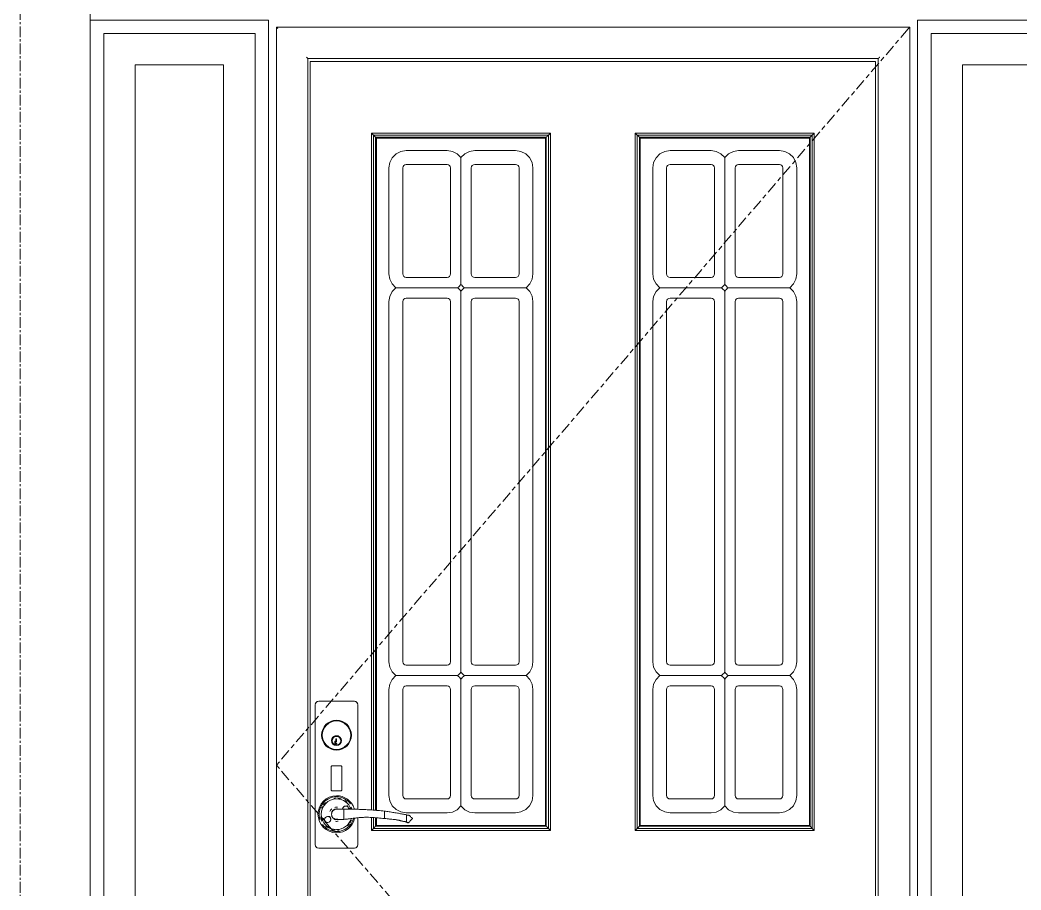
# Model space of a CAD drawing. Header units: millimetres. Extents: x -10099 to 7134, y -2994 to 10688.
# Drawn here: x -1066 to 337, y 950 to 2170 of the extents above; entities that cross this region are included whole.
import ezdxf

# ---------------------------------------------------------------- set-up
doc = ezdxf.new("R2010")
doc.units = ezdxf.units.MM
doc.linetypes.add('Centre', pattern=[31.75, 6.35, -4.7625, 15.875, -4.7625])
doc.linetypes.add('grid', pattern=[24, 15, -3, 3, -3])
for name, color, linetype, lineweight in [('A-DOOR', 31, 'Continuous', 9), ('A-GLAZ', 151, 'Continuous', 9), ('A-WALL', 113, 'Continuous', 9), ('S-GRID', 1, 'Continuous', 9)]:
    doc.layers.add(name, color=color, linetype=linetype, lineweight=lineweight)

# ---------------------------------------------------------------- blocks, each defined once
blk = doc.blocks.new('Doors_Door-sets_Swedoor_JELD-WEN_Exterior_Classic_Scott_Single_Outswing_2_0 - 888 x 2080 mm - M9 x M21-1435707-Zuidgevel')
at = {"layer": 'A-DOOR', "linetype": 'Centre'}
for q in [(181.2, 2160), (181.2, 95)]:
    blk.add_line((-706.8, 1125), q, dxfattribs=at)
at = {"layer": 'A-DOOR'}
for p, q in [((-706.8, 2160), (-706.8, 91)), ((181.2, 2160), (-706.8, 2160)), ((-706.8, 80), (-706.8, 2160)), ((-706.8, 2160), (181.2, 2160)), ((181.2, 91), (181.2, 2160)), ((181.2, 2160), (181.2, 80)), ((-662.8, 91), (-662.8, 2116)), ((-662.8, 2116), (137.2, 2116)), ((133.4, 2112), (-659.6, 2112)), ((-659.6, 2112), (-659.6, 111)), ((133.4, 111), (133.4, 2112)), ((137.2, 2116), (137.2, 91)), ((-570.8, 2008.7), (-573.6, 2011.5)), ((-573.6, 2011.5), (-573.6, 1062.1)), ((-573.6, 2011.5), (-322.6, 2011.5)), ((-570.8, 1061.9), (-570.8, 2008.7)), ((-570.8, 2008.7), (-325.4, 2008.7)), ((-322.6, 2011.5), (-325.4, 2008.7)), ((-325.4, 2008.7), (-325.4, 1036.3)), ((-322.6, 1033.5), (-322.6, 2011.5)), ((-200.8, 2008.7), (-203.6, 2011.5)), ((-203.6, 2011.5), (-203.6, 1033.5)), ((-203.6, 2011.5), (47.4, 2011.5)), ((-200.8, 1036.3), (-200.8, 2008.7)), ((-200.8, 2008.7), (44.6, 2008.7)), ((47.4, 2011.5), (44.6, 2008.7)), ((44.6, 2008.7), (44.6, 1036.3)), ((47.4, 1033.5), (47.4, 2011.5)), ((-567.7, 2005.6), (-567.7, 1061.7)), ((-328.4, 2005.6), (-567.7, 2005.6)), ((-329.5, 2004.5), (-566.6, 2004.5)), ((-566.6, 2004.5), (-566.6, 1061.6)), ((-329.5, 1040.5), (-329.5, 2004.5)), ((-328.4, 1039.4), (-328.4, 2005.6)), ((-197.7, 2005.6), (-197.7, 1039.4)), ((41.6, 2005.6), (-197.7, 2005.6)), ((40.5, 2004.5), (-196.6, 2004.5)), ((-196.6, 2004.5), (-196.6, 1040.5)), ((40.5, 1040.5), (40.5, 2004.5)), ((41.6, 1039.4), (41.6, 2005.6)), ((-524.8, 1986.9), (-467.4, 1986.9)), ((-428.7, 1986.9), (-371.4, 1986.9)), ((-154.8, 1986.9), (-97.4, 1986.9)), ((-58.7, 1986.9), (-1.4, 1986.9)), ((-467.4, 1967.5), (-524.8, 1967.5)), ((-371.4, 1967.5), (-428.7, 1967.5)), ((-97.4, 1967.5), (-154.8, 1967.5)), ((-1.4, 1967.5), (-58.7, 1967.5)), ((-549, 1813.8), (-549, 1962.7)), ((-529.6, 1962.7), (-529.6, 1813.8)), ((-462.6, 1813.8), (-462.6, 1962.7)), ((-448.1, 1813.8), (-448.1, 1962.7)), ((-433.5, 1962.7), (-433.5, 1813.8)), ((-366.6, 1813.8), (-366.6, 1962.7)), ((-347.1, 1962.7), (-347.1, 1813.8)), ((-179, 1813.8), (-179, 1962.7)), ((-159.6, 1962.7), (-159.6, 1813.8)), ((-92.6, 1813.8), (-92.6, 1962.7)), ((-78.1, 1813.8), (-78.1, 1962.7)), ((-63.5, 1962.7), (-63.5, 1813.8)), ((3.4, 1813.8), (3.4, 1962.7)), ((22.9, 1962.7), (22.9, 1813.8)), ((-524.8, 1809), (-467.4, 1809)), ((-428.7, 1809), (-371.4, 1809)), ((-154.8, 1809), (-97.4, 1809)), ((-58.7, 1809), (-1.4, 1809)), ((-524.8, 1794.4), (-467.4, 1794.4)), ((-371.4, 1794.4), (-428.7, 1794.4)), ((-154.8, 1794.4), (-97.4, 1794.4)), ((-1.4, 1794.4), (-58.7, 1794.4)), ((-549, 1269.9), (-549, 1775.1)), ((-529.6, 1775.1), (-529.6, 1269.9)), ((-467.4, 1779.9), (-524.8, 1779.9)), ((-462.6, 1269.9), (-462.6, 1775.1)), ((-448.1, 1775.1), (-448.1, 1269.9)), ((-433.5, 1775.1), (-433.5, 1269.9)), ((-371.4, 1779.9), (-428.7, 1779.9)), ((-366.6, 1269.9), (-366.6, 1775.1)), ((-347.1, 1775.1), (-347.1, 1269.9)), ((-179, 1269.9), (-179, 1775.1)), ((-159.6, 1775.1), (-159.6, 1269.9)), ((-97.4, 1779.9), (-154.8, 1779.9)), ((-92.6, 1269.9), (-92.6, 1775.1)), ((-78.1, 1775.1), (-78.1, 1269.9)), ((-63.5, 1775.1), (-63.5, 1269.9)), ((-1.4, 1779.9), (-58.7, 1779.9)), ((3.4, 1269.9), (3.4, 1775.1)), ((22.9, 1775.1), (22.9, 1269.9)), ((-524.8, 1265.1), (-467.4, 1265.1)), ((-428.7, 1265.1), (-371.4, 1265.1)), ((-154.8, 1265.1), (-97.4, 1265.1)), ((-58.7, 1265.1), (-1.4, 1265.1)), ((-467.4, 1250.5), (-524.8, 1250.5)), ((-428.7, 1250.5), (-371.4, 1250.5)), ((-97.4, 1250.5), (-154.8, 1250.5)), ((-58.7, 1250.5), (-1.4, 1250.5)), ((-467.4, 1236), (-524.8, 1236)), ((-371.4, 1236), (-428.7, 1236)), ((-97.4, 1236), (-154.8, 1236)), ((-1.4, 1236), (-58.7, 1236)), ((-549, 1082.3), (-549, 1231.2)), ((-529.6, 1231.2), (-529.6, 1082.3)), ((-462.6, 1082.3), (-462.6, 1231.2)), ((-448.1, 1082.3), (-448.1, 1231.2)), ((-433.5, 1231.2), (-433.5, 1082.3)), ((-366.6, 1082.3), (-366.6, 1231.2)), ((-347.1, 1231.2), (-347.1, 1082.3)), ((-179, 1082.3), (-179, 1231.2)), ((-159.6, 1231.2), (-159.6, 1082.3)), ((-92.6, 1082.3), (-92.6, 1231.2)), ((-78.1, 1082.3), (-78.1, 1231.2)), ((-63.5, 1231.2), (-63.5, 1082.3)), ((3.4, 1082.3), (3.4, 1231.2)), ((22.9, 1231.2), (22.9, 1082.3)), ((-652.5, 1209.5), (-652.5, 1013.5)), ((-597.5, 1214.5), (-647.5, 1214.5)), ((-592.5, 1063), (-592.5, 1209.5)), ((-624.9, 1154.8), (-624.9, 1157.6)), ((-624.2, 1154.5), (-624.9, 1154.8)), ((-624.9, 1154.8), (-624.2, 1154.5)), ((-624.9, 1154.8), (-624.2, 1154.5)), ((-624.9, 1154.8), (-624.2, 1154.5)), ((-623, 1157.6), (-623.9, 1157.6)), ((-623.9, 1157.6), (-623.4, 1156.8)), ((-623.4, 1156.8), (-623.9, 1157.6)), ((-623.9, 1157.6), (-623, 1157.6)), ((-623.4, 1156.8), (-623.9, 1157.6)), ((-623.9, 1157.6), (-623, 1157.6)), ((-623.9, 1157.6), (-623, 1157.6)), ((-623.4, 1156.8), (-623.9, 1157.6)), ((-623.4, 1156.8), (-623.9, 1156.2)), ((-623.9, 1156.2), (-623.4, 1156.8)), ((-623.9, 1156.2), (-623.4, 1156.8)), ((-623.9, 1156.2), (-623.4, 1156.8)), ((-623.7, 1155.4), (-622.3, 1155.4)), ((-622.3, 1155.4), (-623.7, 1155.4)), ((-622.3, 1155.4), (-623.7, 1155.4)), ((-622.3, 1155.4), (-623.7, 1155.4)), ((-623.5, 1159.2), (-623.5, 1161.7)), ((-623.5, 1161.7), (-622.6, 1161.7)), ((-623.5, 1158.6), (-623.5, 1159.2)), ((-623.5, 1159.2), (-623.5, 1158.6)), ((-622.6, 1161.7), (-622.6, 1159.2)), ((-622.6, 1159.2), (-622.6, 1161.7)), ((-622.6, 1158.3), (-622.6, 1161.7)), ((-622.6, 1159.2), (-622.6, 1158.3)), ((-622.6, 1158.3), (-622.6, 1159.2)), ((-622.3, 1155.4), (-622.2, 1153.6)), ((-622.2, 1153.6), (-622.3, 1155.4)), ((-622.2, 1153.6), (-622.3, 1155.4)), ((-630, 1123), (-630, 1090)), ((-616, 1124), (-629, 1124)), ((-615, 1090), (-615, 1123)), ((-629, 1089), (-616, 1089)), ((-524.8, 1077.5), (-467.4, 1077.5)), ((-428.7, 1077.5), (-371.4, 1077.5)), ((-154.8, 1077.5), (-97.4, 1077.5)), ((-58.7, 1077.5), (-1.4, 1077.5)), ((-612.3, 1063.1), (-612.3, 1048.9)), ((-612.3, 1048.9), (-612.3, 1063.1)), ((-555.4, 1050.1), (-555.4, 1060.4)), ((-467.4, 1058.1), (-524.8, 1058.1)), ((-524.3, 1045), (-524.3, 1055.2)), ((-371.4, 1058.1), (-428.7, 1058.1)), ((-97.4, 1058.1), (-154.8, 1058.1)), ((-1.4, 1058.1), (-58.7, 1058.1)), ((-620.6, 1049.1), (-622.5, 1048.9)), ((-592.5, 1013.5), (-592.5, 1051.2)), ((-573.6, 1051.6), (-573.6, 1033.5)), ((-570.8, 1036.3), (-570.8, 1051.4)), ((-567.7, 1051.2), (-567.7, 1039.4)), ((-567.7, 1039.4), (-328.4, 1039.4)), ((-566.6, 1051.1), (-566.6, 1040.5)), ((-566.6, 1040.5), (-329.5, 1040.5)), ((-516.2, 1050.5), (-516.2, 1049.6)), ((-516.2, 1049.6), (-516.2, 1050.5)), ((-197.7, 1039.4), (41.6, 1039.4)), ((-196.6, 1040.5), (40.5, 1040.5)), ((-570.8, 1036.3), (-573.6, 1033.5)), ((-573.6, 1033.5), (-322.6, 1033.5)), ((-325.4, 1036.3), (-570.8, 1036.3)), ((-325.4, 1036.3), (-322.6, 1033.5)), ((-200.8, 1036.3), (-203.6, 1033.5)), ((-203.6, 1033.5), (47.4, 1033.5)), ((44.6, 1036.3), (-200.8, 1036.3)), ((44.6, 1036.3), (47.4, 1033.5)), ((-647.5, 1008.5), (-597.5, 1008.5))]:
    blk.add_line(p, q, dxfattribs=at)
at = {"layer": 'A-DOOR', "flags": 128}
for points in [[(-549, 1962.7), (-547.8, 1970.2), (-544.4, 1976.9), (-539, 1982.3), (-532.3, 1985.7), (-524.8, 1986.9)], [(-467.4, 1986.9), (-460.1, 1985.8), (-453.4, 1982.5), (-448.1, 1977.3)], [(-448.1, 1977.3), (-442.7, 1982.5), (-436, 1985.8), (-428.7, 1986.9)], [(-371.4, 1986.9), (-363.9, 1985.7), (-357.1, 1982.3), (-351.8, 1977), (-348.3, 1970.2), (-347.1, 1962.7)], [(-179, 1962.7), (-177.8, 1970.2), (-174.4, 1976.9), (-169, 1982.3), (-162.3, 1985.7), (-154.8, 1986.9)], [(-97.4, 1986.9), (-90.1, 1985.8), (-83.4, 1982.5), (-78.1, 1977.3)], [(-78.1, 1977.3), (-72.7, 1982.5), (-66, 1985.8), (-58.7, 1986.9)], [(-1.4, 1986.9), (6.1, 1985.7), (12.9, 1982.3), (18.2, 1977), (21.7, 1970.2), (22.9, 1962.7)], [(-539.3, 1794.4), (-544.5, 1799.8), (-547.8, 1806.5), (-549, 1813.8)], [(-347.1, 1813.8), (-348.3, 1806.5), (-351.6, 1799.8), (-356.8, 1794.4)], [(-169.3, 1794.4), (-174.5, 1799.8), (-177.8, 1806.5), (-179, 1813.8)], [(22.9, 1813.8), (21.7, 1806.5), (18.4, 1799.8), (13.2, 1794.4)], [(-549, 1775.1), (-547.9, 1782.4), (-544.5, 1789.1), (-539.3, 1794.4)], [(-356.8, 1794.4), (-351.6, 1789.1), (-348.3, 1782.5), (-347.1, 1775.1)], [(-179, 1775.1), (-177.9, 1782.4), (-174.5, 1789.1), (-169.3, 1794.4)], [(13.2, 1794.4), (18.4, 1789.1), (21.7, 1782.5), (22.9, 1775.1)], [(-539.3, 1250.5), (-544.5, 1255.9), (-547.9, 1262.6), (-549, 1269.9)], [(-347.1, 1269.9), (-348.3, 1262.6), (-351.6, 1255.9), (-356.8, 1250.5)], [(-169.3, 1250.5), (-174.5, 1255.9), (-177.9, 1262.6), (-179, 1269.9)], [(22.9, 1269.9), (21.7, 1262.6), (18.4, 1255.9), (13.2, 1250.5)], [(-549, 1231.2), (-547.8, 1238.5), (-544.5, 1245.2), (-539.3, 1250.5)], [(-356.8, 1250.5), (-351.6, 1245.2), (-348.3, 1238.5), (-347.1, 1231.2)], [(-179, 1231.2), (-177.8, 1238.5), (-174.5, 1245.2), (-169.3, 1250.5)], [(13.2, 1250.5), (18.4, 1245.2), (21.7, 1238.5), (22.9, 1231.2)], [(-524.8, 1058.1), (-532.3, 1059.3), (-539, 1062.7), (-544.4, 1068.1), (-547.8, 1074.8), (-549, 1082.3)], [(-347.1, 1082.3), (-348.3, 1074.8), (-351.7, 1068.1), (-357.1, 1062.7), (-363.9, 1059.3), (-371.4, 1058.1)], [(-154.8, 1058.1), (-162.3, 1059.3), (-169, 1062.7), (-174.4, 1068.1), (-177.8, 1074.8), (-179, 1082.3)], [(22.9, 1082.3), (21.7, 1074.8), (18.3, 1068.1), (12.9, 1062.7), (6.1, 1059.3), (-1.4, 1058.1)], [(-448.1, 1067.7), (-453.4, 1062.5), (-460.1, 1059.2), (-467.4, 1058.1)], [(-428.7, 1058.1), (-436, 1059.2), (-442.7, 1062.5), (-448.1, 1067.7)], [(-78.1, 1067.7), (-83.4, 1062.5), (-90.1, 1059.2), (-97.4, 1058.1)], [(-58.7, 1058.1), (-66, 1059.2), (-72.7, 1062.5), (-78.1, 1067.7)], [(-622.5, 1048.9), (-624.3, 1049.1), (-626, 1049.8), (-627.5, 1051), (-628.6, 1052.4), (-629.3, 1054.2), (-629.6, 1056), (-629.3, 1057.8), (-628.6, 1059.6), (-627.5, 1061), (-626, 1062.2), (-624.3, 1062.9), (-622.5, 1063.1)]]:
    blk.add_lwpolyline(points, dxfattribs=at)
at = {"layer": 'A-DOOR'}
for centre, radius, start, end in [((-524.8, 1962.7), 4.8, 90, 180), ((-467.4, 1962.7), 4.8, 0, 90), ((-428.7, 1962.7), 4.8, 90, 180), ((-371.4, 1962.7), 4.8, 0, 90), ((-154.8, 1962.7), 4.8, 90, 180), ((-97.4, 1962.7), 4.8, 360, 90), ((-58.7, 1962.7), 4.8, 90, 180), ((-1.4, 1962.7), 4.8, 360, 90), ((-524.8, 1813.8), 4.8, 180, 270), ((-467.4, 1813.8), 4.8, 270, 360), ((-428.7, 1813.8), 4.8, 180, 270), ((-371.4, 1813.8), 4.8, 270, 0), ((-154.8, 1813.8), 4.8, 180, 270), ((-97.4, 1813.8), 4.8, 270, 360), ((-58.7, 1813.8), 4.8, 180, 270), ((-1.4, 1813.8), 4.8, 270, 360), ((-467.4, 1813.8), 24.2, 307.0044, 322.9956), ((-428.7, 1813.8), 24.2, 217.0044, 232.9956), ((-97.4, 1813.8), 24.2, 307.0044, 322.9956), ((-58.7, 1813.8), 24.2, 217.0044, 232.9956), ((-467.4, 1775.1), 24.2, 37.0044, 52.9956), ((-428.7, 1775.1), 24.2, 127.0044, 142.9956), ((-97.4, 1775.1), 24.2, 37.0044, 52.9956), ((-58.7, 1775.1), 24.2, 127.0044, 142.9956), ((-524.8, 1775.1), 4.8, 90, 180), ((-467.4, 1775.1), 4.8, 0, 90), ((-428.7, 1775.1), 4.8, 90, 180), ((-371.4, 1775.1), 4.8, 0, 90), ((-154.8, 1775.1), 4.8, 90, 180), ((-97.4, 1775.1), 4.8, 360, 90), ((-58.7, 1775.1), 4.8, 90, 180), ((-1.4, 1775.1), 4.8, 360, 90), ((-524.8, 1269.9), 4.8, 180, 270), ((-467.4, 1269.9), 4.8, 270, 0), ((-428.7, 1269.9), 4.8, 180, 270), ((-371.4, 1269.9), 4.8, 270, 360), ((-154.8, 1269.9), 4.8, 180, 270), ((-97.4, 1269.9), 4.8, 270, 360), ((-58.7, 1269.9), 4.8, 180, 270), ((-1.4, 1269.9), 4.8, 270, 360), ((-467.4, 1269.9), 24.2, 307.0044, 322.9956), ((-467.4, 1231.2), 24.2, 37.0044, 52.9956), ((-428.7, 1269.9), 24.2, 217.0044, 232.9956), ((-428.7, 1231.2), 24.2, 127.0044, 142.9956), ((-97.4, 1269.9), 24.2, 307.0044, 322.9956), ((-97.4, 1231.2), 24.2, 37.0044, 52.9956), ((-58.7, 1269.9), 24.2, 217.0044, 232.9956), ((-58.7, 1231.2), 24.2, 127.0044, 142.9956), ((-524.8, 1231.2), 4.8, 90, 180), ((-467.4, 1231.2), 4.8, 0, 90), ((-428.7, 1231.2), 4.8, 90, 180), ((-371.4, 1231.2), 4.8, 360, 90), ((-154.8, 1231.2), 4.8, 90, 180), ((-97.4, 1231.2), 4.8, 360, 90), ((-58.7, 1231.2), 4.8, 90, 180), ((-1.4, 1231.2), 4.8, 360, 90), ((-647.5, 1209.5), 5, 90, 180), ((-647.5, 1209.5), 5, 90, 165), ((-597.5, 1209.5), 5, 0, 90), ((-597.5, 1209.5), 5, 15, 90), ((-622.5, 1167), 21, 0, 180), ((-622.5, 1167), 20.5, 136.5118, 180), ((-622.5, 1167), 20, 0, 180), ((-622.5, 1167), 20, 124.9708, 140.1277), ((-622.5, 1167), 20.5, 101.25, 131.6162), ((-622.5, 1167), 20.5, 48.3838, 78.75), ((-622.5, 1167), 20, 39.8723, 55.0292), ((-622.5, 1167), 20.5, 0, 43.4882), ((-622.5, 1167), 21, 180, 0), ((-622.5, 1167), 20.5, 180, 223.4882), ((-622.5, 1167), 20, 165.0064, 180), ((-622.5, 1167), 20, 180, 0), ((-622.5, 1167), 20, 180, 194.9936), ((-622.6, 1159.3), 6.98, 0, 180), ((-622.5, 1159.2), 6.67, 0, 180), ((-622.5, 1159.2), 6.67, 0, 180), ((-622.5, 1159.2), 6.1, 0, 180), ((-622.6, 1159.3), 6.98, 60, 105), ((-622.5, 1167), 20.5, 316.5118, 0), ((-622.5, 1167), 20, 15.0148, 34.8017), ((-622.5, 1167), 20, 0, 14.9936), ((-622.5, 1167), 20, 345.0064, 0), ((-622.5, 1167), 20, 195.0148, 214.8017), ((-622.5, 1167), 20, 219.8723, 235.0292), ((-622.5, 1167), 20.5, 228.3838, 258.9863), ((-622.6, 1159.3), 6.98, 180, 0), ((-622.5, 1159.2), 6.67, 180, 0), ((-622.5, 1159.2), 6.67, 180, 0), ((-622.5, 1159.2), 6.1, 180, 0), ((-623.9, 1157.6), 1.03, 69.5261, 180), ((-623.9, 1157.6), 1.03, 69.5261, 166.1908), ((-623.9, 1157.6), 1.03, 69.5261, 166.1908), ((-623.9, 1157.6), 1.03, 124.7631, 152.3815), ((-622, 1155.2), 2.24, 198.4242, 219.5758), ((-622, 1155.2), 2.24, 198.4242, 219.5758), ((-622, 1155.2), 2.24, 198.4242, 219.5758), ((-622, 1155.2), 2.24, 198.4242, 219.5758), ((-623.9, 1157.6), 1.03, 69.5261, 97.1446), ((-622.2, 1156.3), 1.7, 185.3579, 212.6421), ((-622.2, 1156.3), 1.7, 185.3579, 212.6421), ((-622.2, 1156.3), 1.7, 185.3579, 212.6421), ((-622.2, 1156.3), 1.7, 185.3579, 212.6421), ((-622.3, 1159.4), 5.81, 255.3079, 270.6921), ((-622.3, 1159.4), 5.81, 255.3079, 270.6921), ((-622.3, 1159.4), 5.81, 255.3079, 270.6921), ((-622.3, 1159.4), 5.81, 255.3079, 270.6921), ((-623.2, 1158.3), 0.652, 288.4252, 5.5748), ((-623.2, 1158.3), 0.652, 288.4252, 327), ((-623.2, 1158.3), 0.652, 288.4252, 327), ((-623.2, 1158.3), 0.652, 288.4252, 327), ((-622.5, 1167), 20.5, 281.0137, 311.6162), ((-622.5, 1167), 20, 304.9708, 320.1277), ((-629, 1123), 1, 90, 180), ((-616, 1123), 1, 0, 90), ((-622.5, 1056.1), 26, 90, 270), ((-629, 1090), 1, 180, 270), ((-622.5, 1056.1), 26, 18, 90), ((-616, 1090), 1, 270, 0), ((-524.8, 1082.3), 4.8, 180, 270), ((-467.4, 1082.3), 4.8, 270, 360), ((-428.7, 1082.3), 4.8, 180, 270), ((-371.4, 1082.3), 4.8, 270, 360), ((-154.8, 1082.3), 4.8, 180, 270), ((-97.4, 1082.3), 4.8, 270, 360), ((-58.7, 1082.3), 4.8, 180, 270), ((-1.4, 1082.3), 4.8, 270, 360), ((-622.5, 1056.1), 24.4, 90, 198), ((-622.5, 1056.1), 21.5, 90, 270), ((-622.5, 1056.1), 22.5, 151.0061, 157.928), ((-622.5, 1056.1), 22.5, 133.0556, 143.6059), ((-622.5, 1056.1), 22.5, 93.5464, 99.5417), ((-622.5, 1056.1), 24.4, 36.5631, 90), ((-622.5, 1056.1), 21.5, 19.5437, 90), ((-622.5, 1056.1), 22.5, 73.2507, 85.4557), ((-609.7, 1063.3), 4.23, 0, 150.329), ((-609.7, 1063.3), 4.23, 105, 120), ((-622.5, 1056.1), 22.5, 48.8536, 59.1376), ((-609.7, 1063.3), 4.23, 45, 75), ((-622.5, 1056.1), 19.1, 23.714, 40.1472), ((-634.9, 1048.8), 4.29, 93.2356, 180), ((-622.5, 1056.1), 10, 196.1712, 210), ((-622.5, 1056.1), 10, 132.3209, 158.3866), ((-622.5, 1056.1), 7.13, 120.6666, 175.8507), ((-622.3, 1056.1), 7.53, 150.4581, 165.229), ((-622.3, 1056.1), 7.53, 150, 165), ((-622.3, 1056.1), 7.53, 194.771, 209.5419), ((-622.3, 1056.1), 7.53, 195, 210), ((-622.5, 1056.1), 7.13, 192.8475, 210), ((-622.3, 1056.1), 7.53, 106.1452, 119.9582), ((-622.3, 1056.1), 7.53, 105, 120), ((-622.5, 1056.1), 7.13, 90, 112.6784), ((-622.5, 1056.1), 10, 90, 104.503), ((-622.5, 1056.1), 10, 81.5719, 90), ((-622.3, 1056.1), 7.53, 68.7208, 91.3742), ((-622.3, 1056.1), 7.53, 75, 90), ((-609.7, 1063.3), 4.23, 126.8696, 165), ((-609.7, 1063.3), 4.23, 0, 30), ((-622.5, 1056), 20, 21.2706, 25.749), ((-622.5, 1056.1), 22.5, 18.4303, 25.5645), ((-622.5, 1056.1), 22.5, 190.3846, 198), ((-622.5, 1056.1), 22.5, 198.1, 205.5645), ((-622.5, 1056.1), 24.4, 216.5631, 270), ((-622.5, 1056), 20, 198.1197, 204.8388), ((-622.5, 1056.1), 19.1, 196.6316, 216.6614), ((-634.9, 1048.8), 4.29, 150, 180), ((-634.9, 1048.8), 4.29, 180, 327.1721), ((-634.9, 1048.8), 4.29, 180, 210), ((-634.9, 1048.8), 4.29, 225, 240), ((-622.5, 1056.1), 22.5, 228.8536, 239.1376), ((-634.9, 1048.8), 4.29, 300, 330), ((-634.9, 1048.8), 4.29, 15, 45), ((-634.9, 1048.8), 4.29, 345, 0), ((-622.5, 1056.1), 7.13, 230.3555, 270), ((-622.3, 1056.1), 7.53, 239.0839, 264.3859), ((-622.3, 1056.1), 7.53, 240, 264.1061), ((-622.5, 1056.1), 10, 261.5719, 270), ((-622.5, 1056.1), 26, 270, 347.6524), ((-622.5, 1056.1), 24.4, 270, 346.3657), ((-622.5, 1056.1), 21.5, 270, 342), ((-622.5, 1056.1), 7.13, 270, 282.0878), ((-622.3, 1056.1), 7.53, 268.6258, 281.6793), ((-622.5, 1056.1), 10, 270, 284.503), ((-622.3, 1056.1), 7.53, 270, 285), ((-622.5, 1056.1), 22.5, 313.0556, 323.6059), ((-622.5, 1056.1), 22.5, 328.1607, 337.928), ((-622.5, 1056.1), 22.5, 253.2507, 265.4557), ((-622.5, 1056.1), 22.5, 273.5464, 279.5417), ((-647.5, 1013.5), 5, 180, 270), ((-647.5, 1013.5), 5, 195, 270), ((-597.5, 1013.5), 5, 270, 0), ((-597.5, 1013.5), 5, 270, 345)]:
    blk.add_arc(centre, radius, start, end, dxfattribs=at)
for points, knots in [([(-704.8, 2158), (-704.9, 2158.2), (-705.2, 2158.4), (-705.5, 2158.8), (-705.7, 2159), (-705.9, 2159.1), (-706, 2159.3), (-706.2, 2159.4), (-706.3, 2159.6), (-706.5, 2159.7), (-706.6, 2159.9), (-706.7, 2160), (-706.8, 2160), (-706.8, 2160)], [0, 0, 0, 0, 0.166667, 0.25, 0.333333, 0.375, 0.416667, 0.5, 0.583333, 0.666667, 0.75, 0.833333, 1, 1, 1, 1]), ([(181.2, 2160), (181.2, 2160), (181.2, 2160), (181.1, 2159.9), (181, 2159.7), (180.8, 2159.6), (180.7, 2159.4), (180.5, 2159.3), (180.4, 2159.1), (180.2, 2159), (180, 2158.8), (179.7, 2158.4), (179.4, 2158.2), (179.2, 2158)], [-1, -1, -1, -1, -0.833333, -0.75, -0.666667, -0.583333, -0.5, -0.416667, -0.375, -0.333333, -0.25, -0.166667, 0, 0, 0, 0]), ([(-662.8, 2116), (-662.8, 2116), (-662.8, 2116), (-662.9, 2116.1), (-663, 2116.3), (-663.2, 2116.4), (-663.3, 2116.6), (-663.5, 2116.8), (-663.7, 2117), (-663.9, 2117.1), (-664, 2117.3), (-664.3, 2117.6), (-664.6, 2117.8), (-664.8, 2118)], [0, 0, 0, 0, 0.166667, 0.25, 0.333333, 0.416667, 0.5, 0.583333, 0.666667, 0.708333, 0.75, 0.833333, 1, 1, 1, 1]), ([(139.2, 2118), (139.1, 2117.8), (138.8, 2117.6), (138.5, 2117.2), (138.3, 2117), (138.1, 2116.9), (138, 2116.7), (137.8, 2116.6), (137.7, 2116.4), (137.5, 2116.3), (137.4, 2116.1), (137.3, 2116), (137.2, 2116), (137.2, 2116)], [-1, -1, -1, -1, -0.833333, -0.75, -0.666667, -0.625, -0.583333, -0.5, -0.416667, -0.333333, -0.25, -0.166667, 0, 0, 0, 0]), ([(-569.9, 2007.8), (-570, 2007.9), (-570.1, 2008), (-570.3, 2008.2), (-570.4, 2008.3), (-570.5, 2008.4), (-570.6, 2008.6), (-570.7, 2008.7), (-570.8, 2008.7)], [0, 0, 0, 0, 0.25, 0.375, 0.5, 0.625, 0.75, 1, 1, 1, 1]), ([(-567.7, 2005.6), (-567.8, 2005.7), (-567.9, 2005.9), (-568.2, 2006.1), (-568.4, 2006.4), (-568.7, 2006.6), (-568.9, 2006.8), (-569.3, 2007.2), (-569.6, 2007.5), (-569.9, 2007.8)], [0, 0, 0, 0, 0.2, 0.3, 0.4, 0.55, 0.625, 0.7, 1, 1, 1, 1]), ([(-326.3, 2007.8), (-326.4, 2007.6), (-326.8, 2007.3), (-327.2, 2006.9), (-327.5, 2006.6), (-327.8, 2006.3), (-328.1, 2005.9), (-328.3, 2005.7), (-328.4, 2005.6)], [-1, -1, -1, -1, -0.8, -0.6, -0.5, -0.4, -0.2, 0, 0, 0, 0]), ([(-325.4, 2008.7), (-325.4, 2008.7), (-325.5, 2008.6), (-325.6, 2008.4), (-325.7, 2008.3), (-325.9, 2008.2), (-326, 2008), (-326.2, 2007.9), (-326.3, 2007.8)], [-1, -1, -1, -1, -0.75, -0.625, -0.5, -0.375, -0.25, 0, 0, 0, 0]), ([(-199.9, 2007.8), (-200, 2007.9), (-200.1, 2008), (-200.3, 2008.2), (-200.4, 2008.3), (-200.5, 2008.4), (-200.6, 2008.6), (-200.7, 2008.7), (-200.8, 2008.7)], [0, 0, 0, 0, 0.25, 0.375, 0.5, 0.625, 0.75, 1, 1, 1, 1]), ([(-197.7, 2005.6), (-197.8, 2005.7), (-197.9, 2005.9), (-198.2, 2006.1), (-198.4, 2006.4), (-198.7, 2006.6), (-198.9, 2006.8), (-199.3, 2007.2), (-199.6, 2007.5), (-199.9, 2007.8)], [0, 0, 0, 0, 0.2, 0.3, 0.4, 0.55, 0.625, 0.7, 1, 1, 1, 1]), ([(43.7, 2007.8), (43.6, 2007.6), (43.2, 2007.3), (42.8, 2006.9), (42.5, 2006.6), (42.2, 2006.3), (41.9, 2005.9), (41.7, 2005.7), (41.6, 2005.6)], [-1, -1, -1, -1, -0.8, -0.6, -0.5, -0.4, -0.2, 0, 0, 0, 0]), ([(44.6, 2008.7), (44.6, 2008.7), (44.5, 2008.6), (44.4, 2008.4), (44.3, 2008.3), (44.1, 2008.2), (44, 2008), (43.8, 2007.9), (43.7, 2007.8)], [-1, -1, -1, -1, -0.75, -0.625, -0.5, -0.375, -0.25, 0, 0, 0, 0]), ([(-635.1, 1053.1), (-635, 1053.1), (-634.8, 1053.1), (-634.5, 1053.1), (-634.2, 1053.1), (-634, 1053), (-633.8, 1053), (-633.6, 1052.9), (-633.4, 1052.9), (-633.3, 1052.8), (-633.1, 1052.7), (-632.9, 1052.6), (-632.7, 1052.6), (-632.6, 1052.5), (-632.4, 1052.3), (-632.3, 1052.2), (-632.1, 1052.1), (-632, 1052), (-631.9, 1051.9), (-631.7, 1051.7), (-631.6, 1051.6), (-631.5, 1051.5), (-631.4, 1051.3), (-631.3, 1051.2), (-631.2, 1051), (-631.1, 1050.8), (-630.9, 1050.6), (-630.9, 1050.4), (-630.8, 1050.2), (-630.8, 1050.1), (-630.7, 1049.9), (-630.7, 1049.7), (-630.7, 1049.6), (-630.6, 1049.4), (-630.6, 1049.2), (-630.6, 1049), (-630.6, 1048.9), (-630.6, 1048.8)], [-1, -1, -1, -1, -0.944444, -0.916667, -0.888889, -0.861111, -0.833333, -0.805556, -0.777778, -0.75, -0.722222, -0.694444, -0.666667, -0.638889, -0.611111, -0.569444, -0.548611, -0.527778, -0.486111, -0.458333, -0.4375, -0.416667, -0.388889, -0.361111, -0.333333, -0.305556, -0.263889, -0.236111, -0.215278, -0.194444, -0.166667, -0.138889, -0.111111, -0.083333, -0.055556, -0.027778, 0, 0, 0, 0]), ([(-612.3, 1063.1), (-615.5, 1063.1), (-619.5, 1063.1), (-622.5, 1063.1), (-623.6, 1063.1), (-623.6, 1063.1), (-622.9, 1063.1), (-622.5, 1063.1)], [0, 0, 0, 0, 0.333333, 0.5, 0.666667, 0.833333, 1, 1, 1, 1]), ([(-519.6, 1053.9), (-519.6, 1054), (-519.8, 1054.1), (-520.1, 1054.3), (-520.4, 1054.4), (-520.6, 1054.4)], [0, 0, 0, 0, 0.25, 0.5, 1, 1, 1, 1]), ([(-630.6, 1048.8), (-630.6, 1048.7), (-630.6, 1048.4), (-630.7, 1048), (-630.7, 1047.8), (-630.8, 1047.7), (-630.8, 1047.5), (-630.9, 1047.3), (-631, 1047), (-631.2, 1046.7), (-631.3, 1046.5)], [-1, -1, -1, -1, -0.75, -0.625, -0.5625, -0.5, -0.4375, -0.375, -0.25, 0, 0, 0, 0]), ([(-567.7, 1039.4), (-567.8, 1039.3), (-567.9, 1039.1), (-568.2, 1038.9), (-568.4, 1038.6), (-568.7, 1038.4), (-568.9, 1038.2), (-569.3, 1037.8), (-569.6, 1037.5), (-569.9, 1037.2)], [0, 0, 0, 0, 0.2, 0.3, 0.4, 0.55, 0.625, 0.7, 1, 1, 1, 1]), ([(-328.4, 1039.4), (-328.3, 1039.3), (-328.2, 1039.1), (-327.9, 1038.9), (-327.7, 1038.6), (-327.5, 1038.4), (-327.2, 1038.2), (-326.8, 1037.8), (-326.5, 1037.5), (-326.3, 1037.2)], [0, 0, 0, 0, 0.2, 0.3, 0.4, 0.55, 0.625, 0.7, 1, 1, 1, 1]), ([(-197.7, 1039.4), (-197.8, 1039.3), (-197.9, 1039.1), (-198.2, 1038.9), (-198.4, 1038.6), (-198.7, 1038.4), (-198.9, 1038.2), (-199.3, 1037.8), (-199.6, 1037.5), (-199.9, 1037.2)], [0, 0, 0, 0, 0.2, 0.3, 0.4, 0.55, 0.625, 0.7, 1, 1, 1, 1]), ([(41.6, 1039.4), (41.7, 1039.3), (41.8, 1039.1), (42.1, 1038.9), (42.3, 1038.6), (42.5, 1038.4), (42.8, 1038.2), (43.2, 1037.8), (43.5, 1037.5), (43.7, 1037.2)], [0, 0, 0, 0, 0.2, 0.3, 0.4, 0.55, 0.625, 0.7, 1, 1, 1, 1]), ([(-569.9, 1037.2), (-570, 1037.1), (-570.1, 1037), (-570.3, 1036.8), (-570.4, 1036.7), (-570.5, 1036.6), (-570.6, 1036.4), (-570.7, 1036.3), (-570.8, 1036.3)], [0, 0, 0, 0, 0.25, 0.375, 0.5, 0.625, 0.75, 1, 1, 1, 1]), ([(-326.3, 1037.2), (-326.2, 1037.1), (-326, 1037), (-325.9, 1036.8), (-325.7, 1036.7), (-325.6, 1036.6), (-325.5, 1036.4), (-325.4, 1036.3), (-325.4, 1036.3)], [0, 0, 0, 0, 0.25, 0.375, 0.5, 0.625, 0.75, 1, 1, 1, 1]), ([(-199.9, 1037.2), (-200, 1037.1), (-200.1, 1037), (-200.3, 1036.8), (-200.4, 1036.7), (-200.5, 1036.6), (-200.6, 1036.4), (-200.7, 1036.3), (-200.8, 1036.3)], [0, 0, 0, 0, 0.25, 0.375, 0.5, 0.625, 0.75, 1, 1, 1, 1]), ([(43.7, 1037.2), (43.8, 1037.1), (44, 1037), (44.1, 1036.8), (44.3, 1036.7), (44.4, 1036.6), (44.5, 1036.4), (44.6, 1036.3), (44.6, 1036.3)], [0, 0, 0, 0, 0.25, 0.375, 0.5, 0.625, 0.75, 1, 1, 1, 1])]:
    blk.add_open_spline(points, degree=3, knots=knots, dxfattribs=at)
for points in [[(-566.6, 2004.5), (-566.7, 2004.7), (-567, 2005), (-567.4, 2005.4), (-567.6, 2005.6), (-567.7, 2005.6)], [(-328.4, 2005.6), (-328.5, 2005.6), (-328.7, 2005.4), (-329.1, 2005), (-329.4, 2004.7), (-329.5, 2004.5)], [(-196.6, 2004.5), (-196.7, 2004.7), (-197, 2005), (-197.4, 2005.4), (-197.6, 2005.6), (-197.7, 2005.6)], [(41.6, 2005.6), (41.5, 2005.6), (41.3, 2005.4), (40.9, 2005), (40.6, 2004.7), (40.5, 2004.5)], [(-448.1, 1969.1), (-448, 1970.5), (-448.1, 1973.3), (-448.1, 1976), (-448.1, 1977.3)], [(-448.1, 1962.7), (-448.1, 1963.8), (-448.1, 1965.9), (-448, 1968), (-448.1, 1969.1)], [(-78.1, 1969.1), (-78, 1970.5), (-78.1, 1973.3), (-78.1, 1976), (-78.1, 1977.3)], [(-78.1, 1962.7), (-78.1, 1963.8), (-78.1, 1965.9), (-78, 1968), (-78.1, 1969.1)], [(-448.1, 1807.4), (-448, 1808.5), (-448.1, 1810.6), (-448.1, 1812.7), (-448.1, 1813.8)], [(-78.1, 1807.4), (-78, 1808.5), (-78.1, 1810.6), (-78.1, 1812.7), (-78.1, 1813.8)], [(-448.1, 1799.2), (-448.1, 1800.5), (-448.1, 1803.2), (-448, 1806), (-448.1, 1807.4)], [(-78.1, 1799.2), (-78.1, 1800.5), (-78.1, 1803.2), (-78, 1806), (-78.1, 1807.4)], [(-539.3, 1794.4), (-538, 1794.5), (-535.3, 1794.4), (-532.6, 1794.4), (-531.1, 1794.4)], [(-531.1, 1794.4), (-530.1, 1794.4), (-528, 1794.5), (-525.8, 1794.5), (-524.8, 1794.4)], [(-467.4, 1794.4), (-466.3, 1794.5), (-464.2, 1794.5), (-462.1, 1794.4), (-461, 1794.4)], [(-461, 1794.4), (-459.6, 1794.4), (-456.8, 1794.4), (-454.1, 1794.5), (-452.8, 1794.4)], [(-448.1, 1789.7), (-448, 1788.4), (-448.1, 1785.7), (-448.1, 1782.9), (-448.1, 1781.5)], [(-435.1, 1794.4), (-436.5, 1794.5), (-439.3, 1794.4), (-442, 1794.4), (-443.3, 1794.4)], [(-428.7, 1794.4), (-429.8, 1794.4), (-431.9, 1794.4), (-434, 1794.5), (-435.1, 1794.4)], [(-365, 1794.4), (-366, 1794.5), (-368.1, 1794.4), (-370.3, 1794.4), (-371.4, 1794.4)], [(-356.8, 1794.4), (-358.1, 1794.4), (-360.8, 1794.4), (-363.5, 1794.5), (-365, 1794.4)], [(-169.3, 1794.4), (-168, 1794.5), (-165.3, 1794.4), (-162.6, 1794.4), (-161.1, 1794.4)], [(-161.1, 1794.4), (-160.1, 1794.4), (-158, 1794.5), (-155.8, 1794.5), (-154.8, 1794.4)], [(-97.4, 1794.4), (-96.3, 1794.5), (-94.2, 1794.5), (-92.1, 1794.4), (-91, 1794.4)], [(-91, 1794.4), (-89.6, 1794.4), (-86.8, 1794.4), (-84.1, 1794.5), (-82.8, 1794.4)], [(-78.1, 1789.7), (-78, 1788.4), (-78.1, 1785.7), (-78.1, 1782.9), (-78.1, 1781.5)], [(-65.1, 1794.4), (-66.5, 1794.5), (-69.3, 1794.4), (-72, 1794.4), (-73.3, 1794.4)], [(-58.7, 1794.4), (-59.8, 1794.4), (-61.9, 1794.4), (-64, 1794.5), (-65.1, 1794.4)], [(5, 1794.4), (4, 1794.5), (1.9, 1794.4), (-0.3, 1794.4), (-1.4, 1794.4)], [(13.2, 1794.4), (11.9, 1794.4), (9.2, 1794.4), (6.5, 1794.5), (5, 1794.4)], [(-448.1, 1781.5), (-448.1, 1780.4), (-448.1, 1778.3), (-448.1, 1776.2), (-448.1, 1775.1)], [(-78.1, 1781.5), (-78.1, 1780.4), (-78.1, 1778.3), (-78.1, 1776.2), (-78.1, 1775.1)], [(-448.1, 1269.9), (-448.1, 1268.8), (-448.1, 1266.7), (-448.1, 1264.6), (-448.1, 1263.5)], [(-448.1, 1263.5), (-448.1, 1262.1), (-448.1, 1259.3), (-448, 1256.6), (-448.1, 1255.3)], [(-78.1, 1269.9), (-78.1, 1268.8), (-78.1, 1266.7), (-78.1, 1264.6), (-78.1, 1263.5)], [(-78.1, 1263.5), (-78.1, 1262.1), (-78.1, 1259.3), (-78, 1256.6), (-78.1, 1255.3)], [(-531.1, 1250.5), (-532.6, 1250.6), (-535.3, 1250.5), (-538, 1250.5), (-539.3, 1250.5)], [(-524.8, 1250.5), (-525.8, 1250.5), (-528, 1250.5), (-530.1, 1250.6), (-531.1, 1250.5)], [(-461, 1250.5), (-462.1, 1250.6), (-464.2, 1250.5), (-466.3, 1250.5), (-467.4, 1250.5)], [(-452.8, 1250.5), (-454.1, 1250.5), (-456.8, 1250.5), (-459.6, 1250.6), (-461, 1250.5)], [(-443.3, 1250.5), (-442, 1250.6), (-439.3, 1250.5), (-436.5, 1250.5), (-435.1, 1250.5)], [(-435.1, 1250.5), (-434, 1250.5), (-431.9, 1250.6), (-429.8, 1250.6), (-428.7, 1250.5)], [(-371.4, 1250.5), (-370.3, 1250.6), (-368.1, 1250.6), (-366, 1250.5), (-365, 1250.5)], [(-365, 1250.5), (-363.5, 1250.5), (-360.8, 1250.5), (-358.1, 1250.6), (-356.8, 1250.5)], [(-161.1, 1250.5), (-162.6, 1250.6), (-165.3, 1250.5), (-168, 1250.5), (-169.3, 1250.5)], [(-154.8, 1250.5), (-155.8, 1250.5), (-158, 1250.5), (-160.1, 1250.6), (-161.1, 1250.5)], [(-91, 1250.5), (-92.1, 1250.6), (-94.2, 1250.5), (-96.3, 1250.5), (-97.4, 1250.5)], [(-82.8, 1250.5), (-84.1, 1250.5), (-86.8, 1250.5), (-89.6, 1250.6), (-91, 1250.5)], [(-73.3, 1250.5), (-72, 1250.6), (-69.3, 1250.5), (-66.5, 1250.5), (-65.1, 1250.5)], [(-65.1, 1250.5), (-64, 1250.5), (-61.9, 1250.6), (-59.8, 1250.6), (-58.7, 1250.5)], [(-1.4, 1250.5), (-0.3, 1250.6), (1.9, 1250.6), (4, 1250.5), (5, 1250.5)], [(5, 1250.5), (6.5, 1250.5), (9.2, 1250.5), (11.9, 1250.6), (13.2, 1250.5)], [(-448.1, 1237.6), (-448, 1239), (-448.1, 1241.8), (-448.1, 1244.5), (-448.1, 1245.8)], [(-448.1, 1231.2), (-448.1, 1232.3), (-448.1, 1234.4), (-448, 1236.5), (-448.1, 1237.6)], [(-78.1, 1237.6), (-78, 1239), (-78.1, 1241.8), (-78.1, 1244.5), (-78.1, 1245.8)], [(-78.1, 1231.2), (-78.1, 1232.3), (-78.1, 1234.4), (-78, 1236.5), (-78.1, 1237.6)], [(-448.1, 1075.9), (-448, 1077), (-448.1, 1079.1), (-448.1, 1081.2), (-448.1, 1082.3)], [(-78.1, 1075.9), (-78, 1077), (-78.1, 1079.1), (-78.1, 1081.2), (-78.1, 1082.3)], [(-448.1, 1067.7), (-448.1, 1069), (-448.1, 1071.7), (-448, 1074.5), (-448.1, 1075.9)], [(-78.1, 1067.7), (-78.1, 1069), (-78.1, 1071.7), (-78, 1074.5), (-78.1, 1075.9)], [(-614, 1063.3), (-614, 1063.4), (-613.9, 1063.7), (-613.9, 1064), (-613.8, 1064.4), (-613.7, 1064.7), (-613.6, 1065.1), (-613.5, 1065.3), (-613.4, 1065.4)], [(-594.8, 1063.1), (-597.7, 1063.1), (-603.5, 1063.2), (-609.4, 1063.2), (-612.3, 1063.1)], [(-607, 1063.2), (-605.2, 1063.2), (-603.4, 1063.2), (-601.6, 1063.2)], [(-598.2, 1063.1), (-597.1, 1063.1), (-595.9, 1063.1), (-594.8, 1063.1)], [(-586, 1062.8), (-587.5, 1062.8), (-590.4, 1062.9), (-593.3, 1063), (-594.8, 1063.1)], [(-573.2, 1062.1), (-575.4, 1062.2), (-579.6, 1062.5), (-583.9, 1062.7), (-586, 1062.8)], [(-555.4, 1060.4), (-558.3, 1060.8), (-564.3, 1061.4), (-570.2, 1061.9), (-573.2, 1062.1)], [(-548.8, 1059.5), (-549.9, 1059.7), (-552.1, 1060), (-554.3, 1060.3), (-555.4, 1060.4)], [(-535.4, 1057.4), (-537.6, 1057.8), (-542, 1058.5), (-546.5, 1059.2), (-548.8, 1059.5)], [(-542, 1058.5), (-541.2, 1058.4), (-540.4, 1058.2), (-539.7, 1058.1)], [(-529.9, 1056.4), (-530.8, 1056.5), (-532.6, 1056.9), (-534.5, 1057.2), (-535.4, 1057.4)], [(-524.3, 1055.2), (-525.2, 1055.4), (-527.1, 1055.8), (-528.9, 1056.2), (-529.9, 1056.4)], [(-523.1, 1054.9), (-523.3, 1055), (-523.7, 1055), (-524.1, 1055.1), (-524.3, 1055.2)], [(-520.6, 1054.4), (-521, 1054.6), (-521.8, 1054.8), (-522.6, 1054.9), (-523.1, 1054.9)], [(-518.6, 1052.7), (-518.8, 1052.9), (-519.1, 1053.3), (-519.4, 1053.7), (-519.6, 1053.9)], [(-516.2, 1050.5), (-516.7, 1050.7), (-517.5, 1051.4), (-518.3, 1052.2), (-518.6, 1052.7)], [(-620, 1048.9), (-621, 1048.9), (-622.5, 1048.9), (-623.6, 1048.9), (-623.5, 1048.9), (-622.9, 1048.9), (-622.5, 1048.9)], [(-622.5, 1048.9), (-621.9, 1048.9), (-621.1, 1048.9), (-620.3, 1048.9)], [(-612.3, 1048.9), (-615.5, 1048.9), (-618.1, 1048.9), (-620, 1048.9)], [(-612.3, 1048.9), (-610.1, 1049.1), (-605.8, 1049.5), (-601.5, 1050.1), (-599.3, 1050.4)], [(-605.8, 1049.5), (-606.2, 1049.5), (-606.6, 1049.4), (-606.9, 1049.4)], [(-599.3, 1050.4), (-597.1, 1050.7), (-592.6, 1051.2), (-588.2, 1051.6), (-586, 1051.7)], [(-584.9, 1051.7), (-586.4, 1051.6), (-587.9, 1051.6), (-589.5, 1051.4)], [(-586, 1051.7), (-582.4, 1051.8), (-575.2, 1051.9), (-567.9, 1051.4), (-564.3, 1051)], [(-566.6, 1040.5), (-566.7, 1040.3), (-567, 1040), (-567.4, 1039.6), (-567.6, 1039.4), (-567.7, 1039.4)], [(-564.3, 1051), (-562.8, 1050.8), (-559.8, 1050.5), (-556.9, 1050.2), (-555.4, 1050.1)], [(-555.4, 1050.1), (-554.1, 1050), (-551.7, 1049.7), (-549.2, 1049.5), (-548, 1049.4)], [(-548, 1049.4), (-545.8, 1049.2), (-541.6, 1048.8), (-537.4, 1048.1), (-535.4, 1047.7)], [(-534.3, 1047.5), (-536.3, 1047.9), (-538.4, 1048.3), (-540.5, 1048.6)], [(-535.4, 1047.7), (-535, 1047.6), (-534.3, 1047.5), (-533.6, 1047.3), (-533.3, 1047.2)], [(-532, 1046.9), (-532.4, 1047), (-532.8, 1047.1), (-533.3, 1047.2)], [(-533.3, 1047.2), (-532.1, 1046.9), (-529.7, 1046.4), (-527.4, 1045.9), (-526.2, 1045.7)], [(-528.4, 1046.1), (-529.2, 1046.3), (-530, 1046.4), (-530.8, 1046.6)], [(-526.2, 1045.7), (-525.9, 1045.6), (-525.2, 1045.4), (-524.6, 1045.2), (-524.3, 1045)], [(-524.3, 1045), (-524, 1044.9), (-523.3, 1044.6), (-522.7, 1044.3), (-522.4, 1044.2)], [(-521.2, 1044.5), (-521.4, 1044.4), (-521.8, 1044.3), (-522.2, 1044.2), (-522.4, 1044.2)], [(-522.4, 1044.2), (-522.2, 1044.2), (-521.8, 1044.3), (-521.4, 1044.4), (-521.2, 1044.5)], [(-521.2, 1044.5), (-520.8, 1045), (-519.8, 1046.1), (-518.9, 1047.1), (-518.5, 1047.6)], [(-520.5, 1045.3), (-520.7, 1045.1), (-521, 1044.8), (-521.2, 1044.5)], [(-516.2, 1049.6), (-516.7, 1049.4), (-517.5, 1048.8), (-518.2, 1048), (-518.5, 1047.6)], [(-518.5, 1047.6), (-518.2, 1048.1), (-517.5, 1048.8), (-516.7, 1049.4), (-516.2, 1049.6)], [(-517.5, 1051.5), (-517.1, 1051.1), (-516.7, 1050.8), (-516.2, 1050.5)], [(-329.5, 1040.5), (-329.4, 1040.3), (-329.1, 1040), (-328.7, 1039.6), (-328.5, 1039.4), (-328.4, 1039.4)], [(-196.6, 1040.5), (-196.7, 1040.3), (-197, 1040), (-197.4, 1039.6), (-197.6, 1039.4), (-197.7, 1039.4)], [(40.5, 1040.5), (40.6, 1040.3), (40.9, 1040), (41.3, 1039.6), (41.5, 1039.4), (41.6, 1039.4)]]:
    blk.add_open_spline(points, degree=3, dxfattribs=at)
blk = doc.blocks.new('M_Fixed - 250 x 2090mm-1435706-Zuidgevel')
at = {"layer": 'A-GLAZ'}
for p, q in [((192.2, 2170), (192.2, 80)), ((442.2, 2170), (192.2, 2170)), ((211.2, 2151), (423.2, 2151)), ((211.2, 99), (211.2, 2151)), ((423.2, 2151), (423.2, 99)), ((255.2, 2107), (379.2, 2107)), ((255.2, 143), (255.2, 2107)), ((379.2, 2107), (379.2, 143)), ((379.2, 143), (255.2, 143)), ((423.2, 99), (211.2, 99))]:
    blk.add_line(p, q, dxfattribs=at)
blk = doc.blocks.new('M_Fixed - 250 x 2090mm-V1-Zuidgevel')
at = {"layer": 'A-GLAZ'}
for p, q in [((-717.8, 2170), (-967.8, 2170)), ((-717.8, 80), (-717.8, 2170)), ((-948.8, 2151), (-736.8, 2151)), ((-948.8, 99), (-948.8, 2151)), ((-736.8, 2151), (-736.8, 99)), ((-904.8, 2107), (-780.8, 2107)), ((-904.8, 143), (-904.8, 2107)), ((-780.8, 2107), (-780.8, 143)), ((-780.8, 143), (-904.8, 143)), ((-736.8, 99), (-948.8, 99))]:
    blk.add_line(p, q, dxfattribs=at)

msp = doc.modelspace()

# ---------------------------------------------------------------- linework, layer by layer
at = {"layer": 'A-WALL'}
msp.add_line((-967.8, 80), (-967.8, 2400), dxfattribs=at)
at = {"layer": 'S-GRID', "linetype": 'grid'}
msp.add_line((-1066.3, -1885.9), (-1066.3, 10087.6), dxfattribs=at)

# ---------------------------------------------------------------- block references
at = {"layer": 'A-DOOR'}
msp.add_blockref('Doors_Door-sets_Swedoor_JELD-WEN_Exterior_Classic_Scott_Single_Outswing_2_0 - 888 x 2080 mm - M9 x M21-1435707-Zuidgevel', (0, 0), dxfattribs=at)
at = {"layer": 'A-GLAZ'}
for name in ['M_Fixed - 250 x 2090mm-V1-Zuidgevel', 'M_Fixed - 250 x 2090mm-1435706-Zuidgevel']:
    msp.add_blockref(name, (0, 0), dxfattribs=at)

doc.saveas('drawing.dxf')
